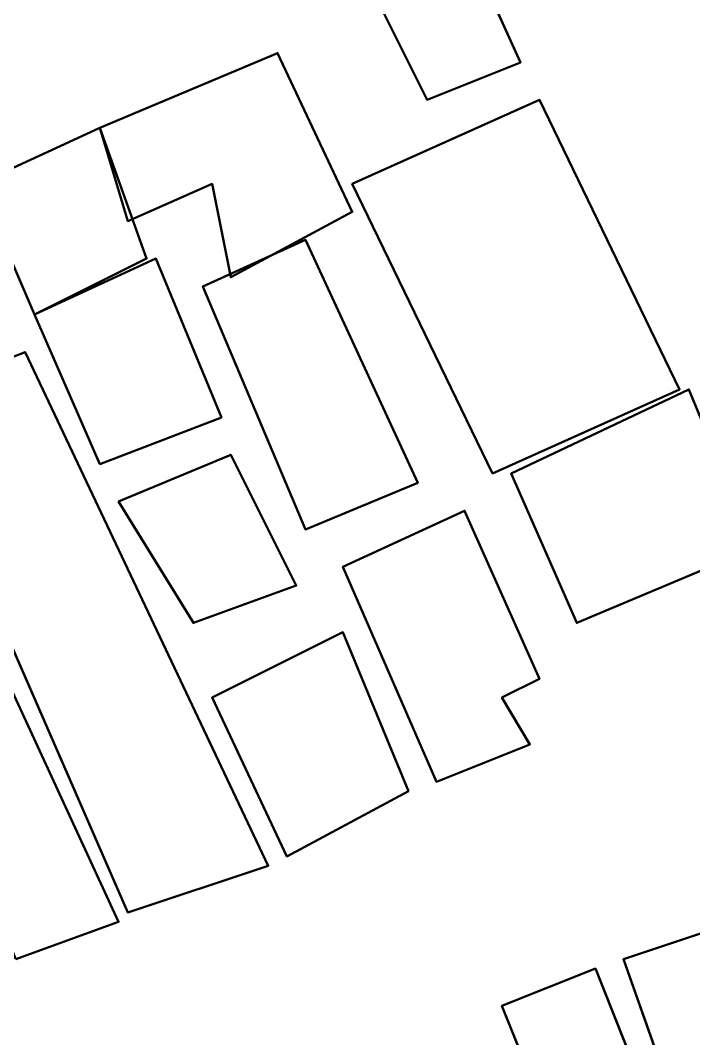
# Model space of a CAD drawing. Header units: metres. Extents: x -246 to 254, y -250 to 250.
# Drawn here: x -18.2 to 17.8, y -170.2 to -115.8 of the extents above; entities that cross this region are included whole.
import ezdxf

# ---------------------------------------------------------------- set-up
doc = ezdxf.new("R2010")
doc.units = ezdxf.units.M
doc.header["$LTSCALE"] = 5.08
doc.layers.add('一般', color=7, linetype='Continuous', lineweight=5)

# ---------------------------------------------------------------- blocks, each defined once
blk = doc.blocks.new('市街地地図 (3D)')
at = {"layer": '一般', "color": 31, "linetype": 'Continuous', "lineweight": 50}
for points, invisible_edges in [([(-25.5, -79.5, 4.5), (-23, -84.5, 4.5), (-18, -82.5, 4.5), (-20.5, -77, 4.5)], 8), ([(-25.5, -79.5), (-23, -84.5), (-18, -82.5), (-20.5, -77)], 8), ([(-31, -82, 9), (-34.5, -89, 9), (-40.5, -86, 9), (-31, -82, 9)], 11), ([(-31, -82), (-34.5, -89), (-40.5, -86), (-31, -82)], 11), ([(-31, -82, 9), (-27, -90.5, 9), (-34.5, -89, 9), (-31, -82, 9)], 14), ([(-31, -82), (-27, -90.5), (-34.5, -89), (-31, -82)], 14), ([(-27, -89, 4.5), (-19.5, -104.5, 4.5), (-9.5, -100, 4.5), (-17, -84.5, 4.5)], 8), ([(-27, -89), (-19.5, -104.5), (-9.5, -100), (-17, -84.5)], 8), ([(-34.5, -89, 9), (-39, -91, 9), (-40.5, -86, 9), (-34.5, -89, 9)], 12), ([(-34.5, -89), (-39, -91), (-40.5, -86), (-34.5, -89)], 12), ([(-27, -90.5, 9), (-33.5, -94, 9), (-34.5, -89, 9), (-27, -90.5, 9)], 12), ([(-27, -90.5), (-33.5, -94), (-34.5, -89), (-27, -90.5)], 12), ([(-35, -94.5, 4.5), (-29.5, -107.5, 4.5), (-23.5, -105, 4.5), (-29.5, -92, 4.5)], 8), ([(-35, -94.5), (-29.5, -107.5), (-23.5, -105), (-29.5, -92)], 8), ([(-44, -96, 6), (-40.5, -104, 6), (-34, -101.5, 6), (-37.5, -93, 6)], 8), ([(-44, -96), (-40.5, -104), (-34, -101.5), (-37.5, -93)], 8), ([(-51, -100.5, 5.4), (-39, -128, 5.4), (-31.5, -125.5, 5.4), (-44.5, -98, 5.4)], 8), ([(-51, -100.5), (-39, -128), (-31.5, -125.5), (-44.5, -98)], 8), ([(-18.5, -104.5, 4.8), (-15, -112.5, 4.8), (-5.5, -108.5, 4.8), (-9, -100, 4.8)], 8), ([(-18.5, -104.5), (-15, -112.5), (-5.5, -108.5), (-9, -100)], 8), ([(-39.5, -106, 6), (-35.5, -112.5, 6), (-30, -110.5, 6), (-33.5, -103.5, 6)], 8), ([(-39.5, -106), (-35.5, -112.5), (-30, -110.5), (-33.5, -103.5)], 8), ([(-27.5, -109.5, 6), (-21, -106.5, 6), (-19, -116.5, 6), (-27.5, -109.5, 6)], 14), ([(-27.5, -109.5), (-21, -106.5), (-19, -116.5), (-27.5, -109.5)], 14), ([(-21, -106.5, 6), (-17, -115.5, 6), (-19, -116.5, 6), (-21, -106.5, 6)], 12), ([(-21, -106.5), (-17, -115.5), (-19, -116.5), (-21, -106.5)], 12), ([(-19, -116.5, 6), (-22.5, -121, 6), (-27.5, -109.5, 6), (-19, -116.5, 6)], 13), ([(-19, -116.5), (-22.5, -121), (-27.5, -109.5), (-19, -116.5)], 13), ([(-34.5, -116.5, 6), (-30.5, -125, 6), (-24, -121.5, 6), (-27.5, -113, 6)], 8), ([(-34.5, -116.5), (-30.5, -125), (-24, -121.5), (-27.5, -113)], 8), ([(-50.5, -117.5, 3), (-45, -130.5, 3), (-39.5, -128.5, 3), (-45.5, -115.5, 3)], 8), ([(-50.5, -117.5), (-45, -130.5), (-39.5, -128.5), (-45.5, -115.5)], 8), ([(-19, -116.5, 6), (-17.5, -119, 6), (-22.5, -121, 6), (-19, -116.5, 6)], 12), ([(-19, -116.5), (-17.5, -119), (-22.5, -121), (-19, -116.5)], 12), ([(-12.5, -130.5, 3), (-9.5, -139, 3), (-5, -137, 3), (-8, -129, 3)], 8), ([(-12.5, -130.5), (-9.5, -139), (-5, -137), (-8, -129)], 8)]:
    blk.add_3dface(points, dxfattribs=dict(at, invisible_edges=invisible_edges))
for points in [[(-18, -82.5), (-18, -82.5, 4.5), (-20.5, -77, 4.5), (-20.5, -77)], [(-25.5, -79.5), (-25.5, -79.5, 4.5), (-23, -84.5, 4.5), (-23, -84.5)], [(-31, -82), (-31, -82, 9), (-40.5, -86, 9), (-40.5, -86)], [(-27, -90.5), (-27, -90.5, 9), (-31, -82, 9), (-31, -82)], [(-23, -84.5), (-23, -84.5, 4.5), (-18, -82.5, 4.5), (-18, -82.5)], [(-17, -84.5), (-17, -84.5, 4.5), (-27, -89, 4.5), (-27, -89)], [(-9.5, -100), (-9.5, -100, 4.5), (-17, -84.5, 4.5), (-17, -84.5)], [(-40.5, -86), (-40.5, -86, 9), (-39, -91, 9), (-39, -91)], [(-39, -91), (-39, -91, 9), (-34.5, -89, 9), (-34.5, -89)], [(-34.5, -89), (-34.5, -89, 9), (-33.5, -94, 9), (-33.5, -94)], [(-27, -89), (-27, -89, 4.5), (-19.5, -104.5, 4.5), (-19.5, -104.5)], [(-33.5, -94), (-33.5, -94, 9), (-27, -90.5, 9), (-27, -90.5)], [(-29.5, -92), (-29.5, -92, 4.5), (-35, -94.5, 4.5), (-35, -94.5)], [(-23.5, -105), (-23.5, -105, 4.5), (-29.5, -92, 4.5), (-29.5, -92)], [(-37.5, -93), (-37.5, -93, 6), (-44, -96, 6), (-44, -96)], [(-34, -101.5), (-34, -101.5, 6), (-37.5, -93, 6), (-37.5, -93)], [(-35, -94.5), (-35, -94.5, 4.5), (-29.5, -107.5, 4.5), (-29.5, -107.5)], [(-44, -96), (-44, -96, 6), (-40.5, -104, 6), (-40.5, -104)], [(-44.5, -98), (-44.5, -98, 5.4), (-51, -100.5, 5.4), (-51, -100.5)], [(-31.5, -125.5), (-31.5, -125.5, 5.4), (-44.5, -98, 5.4), (-44.5, -98)], [(-19.5, -104.5), (-19.5, -104.5, 4.5), (-9.5, -100, 4.5), (-9.5, -100)], [(-9, -100), (-9, -100, 4.8), (-18.5, -104.5, 4.8), (-18.5, -104.5)], [(-5.5, -108.5), (-5.5, -108.5, 4.8), (-9, -100, 4.8), (-9, -100)], [(-51, -100.5), (-51, -100.5, 5.4), (-39, -128, 5.4), (-39, -128)], [(-40.5, -104), (-40.5, -104, 6), (-34, -101.5, 6), (-34, -101.5)], [(-33.5, -103.5), (-33.5, -103.5, 6), (-39.5, -106, 6), (-39.5, -106)], [(-30, -110.5), (-30, -110.5, 6), (-33.5, -103.5, 6), (-33.5, -103.5)], [(-18.5, -104.5), (-18.5, -104.5, 4.8), (-15, -112.5, 4.8), (-15, -112.5)], [(-29.5, -107.5), (-29.5, -107.5, 4.5), (-23.5, -105, 4.5), (-23.5, -105)], [(-39.5, -106), (-39.5, -106, 6), (-35.5, -112.5, 6), (-35.5, -112.5)], [(-21, -106.5), (-21, -106.5, 6), (-27.5, -109.5, 6), (-27.5, -109.5)], [(-17, -115.5), (-17, -115.5, 6), (-21, -106.5, 6), (-21, -106.5)], [(-15, -112.5), (-15, -112.5, 4.8), (-5.5, -108.5, 4.8), (-5.5, -108.5)], [(-27.5, -109.5), (-27.5, -109.5, 6), (-22.5, -121, 6), (-22.5, -121)], [(-35.5, -112.5), (-35.5, -112.5, 6), (-30, -110.5, 6), (-30, -110.5)], [(-27.5, -113), (-27.5, -113, 6), (-34.5, -116.5, 6), (-34.5, -116.5)], [(-24, -121.5), (-24, -121.5, 6), (-27.5, -113, 6), (-27.5, -113)], [(-39.5, -128.5), (-39.5, -128.5, 3), (-45.5, -115.5, 3), (-45.5, -115.5)], [(-19, -116.5), (-19, -116.5, 6), (-17, -115.5, 6), (-17, -115.5)], [(-34.5, -116.5), (-34.5, -116.5, 6), (-30.5, -125, 6), (-30.5, -125)], [(-17.5, -119), (-17.5, -119, 6), (-19, -116.5, 6), (-19, -116.5)], [(-22.5, -121), (-22.5, -121, 6), (-17.5, -119, 6), (-17.5, -119)], [(-30.5, -125), (-30.5, -125, 6), (-24, -121.5, 6), (-24, -121.5)], [(-39, -128), (-39, -128, 5.4), (-31.5, -125.5, 5.4), (-31.5, -125.5)], [(-45, -130.5), (-45, -130.5, 3), (-39.5, -128.5, 3), (-39.5, -128.5)], [(-8, -129), (-8, -129, 3), (-12.5, -130.5, 3), (-12.5, -130.5)], [(-12.5, -130.5), (-12.5, -130.5, 3), (-9.5, -139, 3), (-9.5, -139)]]:
    blk.add_3dface(points, dxfattribs=at)
blk = doc.blocks.new('アーケイド (3D)')
at = {"layer": '一般', "color": 31, "linetype": 'Continuous', "lineweight": 50}
for points in [[(-40.5, -86), (-40.5, -86, 0.5), (-47, -89, 0.5), (-47, -89)], [(-38, -93), (-38, -93, 0.5), (-40.5, -86, 0.5), (-40.5, -86)], [(-47, -89), (-47, -89, 0.5), (-44, -96, 0.5), (-44, -96)], [(-44, -96), (-44, -96, 0.5), (-38, -93, 0.5), (-38, -93)], [(-14, -131), (-14, -131, 0.5), (-19, -133, 0.5), (-19, -133)], [(-0.5, -165), (-0.5, -165, 0.5), (-14, -131, 0.5), (-14, -131)], [(-19, -133), (-19, -133, 0.5), (-5.5, -166.5, 0.5), (-5.5, -166.5)]]:
    blk.add_3dface(points, dxfattribs=at)
at = {"layer": '一般', "color": 31, "linetype": 'Continuous', "lineweight": 50, "invisible_edges": 8}
for points in [[(-47, -89, 0.5), (-44, -96, 0.5), (-38, -93, 0.5), (-40.5, -86, 0.5)], [(-47, -89), (-44, -96), (-38, -93), (-40.5, -86)], [(-19, -133, 0.5), (-5.5, -166.5, 0.5), (-0.5, -165, 0.5), (-14, -131, 0.5)], [(-19, -133), (-5.5, -166.5), (-0.5, -165), (-14, -131)]]:
    blk.add_3dface(points, dxfattribs=at)
at = {"layer": '一般', "color": 1}
blk.add_blockref('市街地地図 (3D)', (0, 0), dxfattribs=at)
blk = doc.blocks.new('ピロティ- (3D)')
at = {"layer": '一般', "color": 31, "linetype": 'Continuous', "lineweight": 50}
for points in [[(-33.2, -67.6), (-33.2, -67.6, 0.5), (-39, -70.8, 0.5), (-39, -70.8)], [(-32, -69.6), (-32, -69.6, 0.5), (-33.2, -67.6, 0.5), (-33.2, -67.6)], [(-38.4, -71.8), (-38.4, -71.8, 0.5), (-32, -69.6, 0.5), (-32, -69.6)], [(-39, -70.8), (-39, -70.8, 0.5), (-38.4, -71.8, 0.5), (-38.4, -71.8)], [(-26.6, -77.4), (-26.6, -77.4, 0.5), (-21.2, -74.8, 0.5), (-21.2, -74.8)], [(-21.2, -74.8), (-21.2, -74.8, 0.5), (-20.6, -76.8, 0.5), (-20.6, -76.8)], [(-53.2, -76), (-53.2, -76, 2), (-60.8, -79.6, 2), (-60.8, -79.6)], [(-52, -78.4), (-52, -78.4, 2), (-53.2, -76, 2), (-53.2, -76)], [(-20.6, -76.8), (-20.6, -76.8, 0.5), (-25.6, -79.2, 0.5), (-25.6, -79.2)], [(-25.6, -79.2), (-25.6, -79.2, 0.5), (-26.6, -77.4, 0.5), (-26.6, -77.4)], [(-60, -82), (-60, -82, 2), (-52, -78.4, 2), (-52, -78.4)], [(-60.8, -79.6), (-60.8, -79.6, 2), (-60, -82, 2), (-60, -82)]]:
    blk.add_3dface(points, dxfattribs=at)
at = {"layer": '一般', "color": 31, "linetype": 'Continuous', "lineweight": 50, "invisible_edges": 8}
for points in [[(-39, -70.8, 0.5), (-38.4, -71.8, 0.5), (-32, -69.6, 0.5), (-33.2, -67.6, 0.5)], [(-39, -70.8), (-38.4, -71.8), (-32, -69.6), (-33.2, -67.6)], [(-25.6, -79.2, 0.5), (-26.6, -77.4, 0.5), (-21.2, -74.8, 0.5), (-20.6, -76.8, 0.5)], [(-25.6, -79.2), (-26.6, -77.4), (-21.2, -74.8), (-20.6, -76.8)], [(-60.8, -79.6, 2), (-60, -82, 2), (-52, -78.4, 2), (-53.2, -76, 2)], [(-60.8, -79.6), (-60, -82), (-52, -78.4), (-53.2, -76)]]:
    blk.add_3dface(points, dxfattribs=at)
blk = doc.blocks.new('敷地 (3D)')
at = {"layer": '一般', "color": 19, "linetype": 'Continuous', "lineweight": 50}
for points in [[(-272.5, 285.5, 0.1), (227.5, 285.5, 0.1), (227.5, -214.5, 0.1), (-272.5, -214.5, 0.1)], [(-272.5, 285.5), (227.5, 285.5), (227.5, -214.5), (-272.5, -214.5)]]:
    blk.add_3dface(points, dxfattribs=at)
blk = doc.blocks.new('高層建築・集合住宅 (3D)')
at = {"layer": '一般', "color": 7}
for name, p in [('敷地 (3D)', (0, 0)), ('アーケイド (3D)', (0, 0, 2.4)), ('市街地地図 (3D)', (0, 0)), ('ピロティ- (3D)', (0, 0, 4))]:
    blk.add_blockref(name, p, dxfattribs=at)
at = {"layer": '一般', "color": 1}
for name, p in [('アーケイド (3D)', (0, 0, 2.4)), ('市街地地図 (3D)', (0, 0)), ('アーケイド (3D)', (0, 0, 2.4)), ('市街地地図 (3D)', (0, 0))]:
    blk.add_blockref(name, p, dxfattribs=at)
at = {"layer": '一般', "color": 31}
for name, p in [('アーケイド (3D)', (0, 0, 2.4)), ('市街地地図 (3D)', (0, 0)), ('ピロティ- (3D)', (0, 0, 4))]:
    blk.add_blockref(name, p, dxfattribs=at)

msp = doc.modelspace()

# ---------------------------------------------------------------- block references
at = {"layer": '一般', "color": 7}
for name, p in [('高層建築・集合住宅 (3D)', (26.5, -35.5)), ('アーケイド (3D)', (26.5, -35.5, 2.4)), ('市街地地図 (3D)', (26.5, -35.5)), ('ピロティ- (3D)', (26.5, -35.5, 4))]:
    msp.add_blockref(name, p, dxfattribs=at)

doc.saveas('drawing.dxf')
